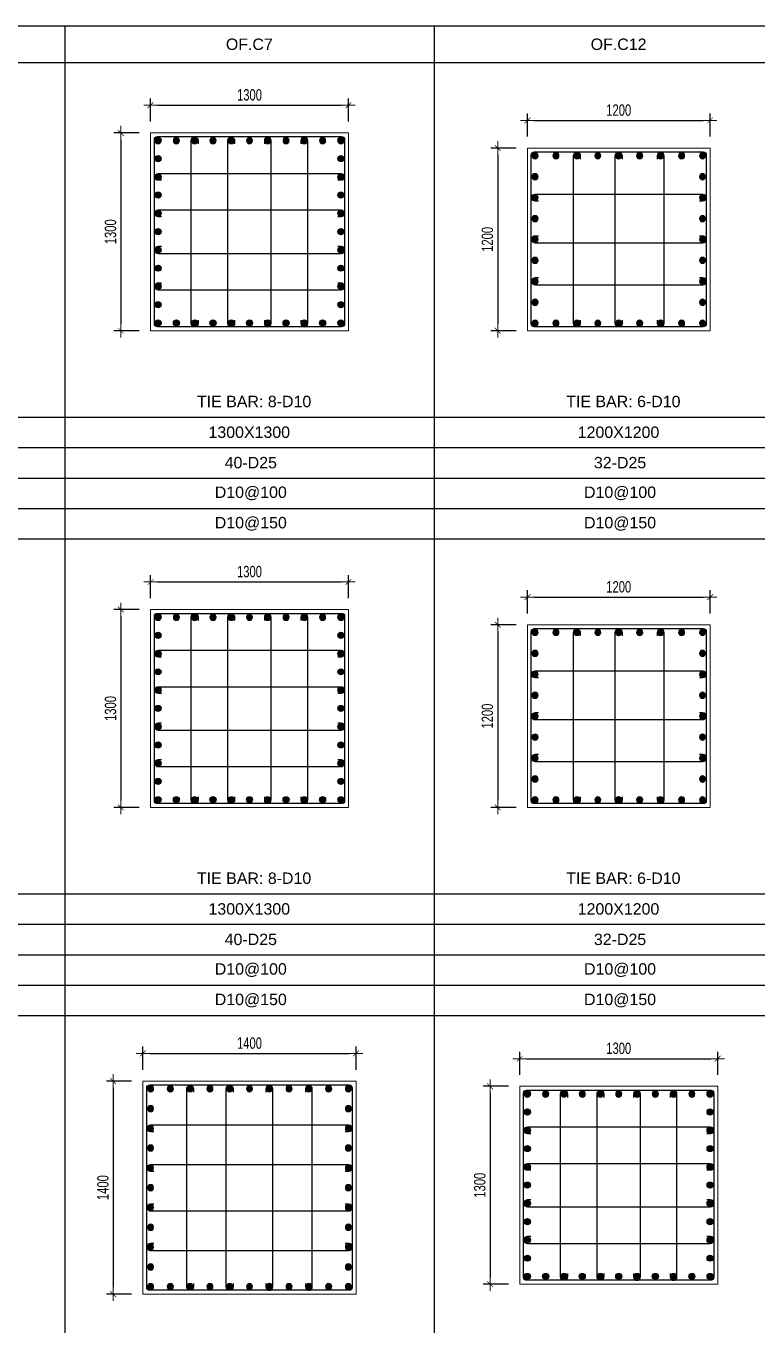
# Model space of a CAD drawing. Header units: millimetres. Extents: x 61878 to 380960, y -19809 to 191918.
# Drawn here: x 342195 to 346998, y 93668 to 102205 of the extents above; entities that cross this region are included whole.
import ezdxf
from ezdxf.enums import TextEntityAlignment as Align

# ---------------------------------------------------------------- set-up
doc = ezdxf.new("R2010")
doc.units = ezdxf.units.MM
doc.linetypes.add('CENTER2', pattern=[1.125, 0.75, -0.125, 0.125, -0.125])
doc.layers.get('Defpoints').update_dxf_attribs({"color": 151, "lineweight": 9})
for name, color, linetype in [('2', 2, 'Continuous'), ('CEN', 1, 'CENTER2'), ('STL', 3, 'Continuous'), ('TIT1', 3, 'Continuous')]:
    doc.layers.add(name, color=color, linetype=linetype)
doc.layers.add('NDC_S_CONTINUOUS', color=3, linetype='Continuous', lineweight=20)
doc.layers.add('NDC_S_DIM', color=1, linetype='Continuous', lineweight=15)
doc.styles.add('NDC_ARIAL', font='arial.ttf', dxfattribs={"width": 0.85})
doc.styles.add('NDC_DIM', font='', dxfattribs={"width": 0.75})
doc.styles.get('NDC_DIM').set_extended_font_data('Dotum')
doc.dimstyles.new('NDC_dim_30', dxfattribs={"dimscale": 30, "dimtxt": 2.5, "dimasz": 1.5, "dimexe": 1.5, "dimexo": 2.5, "dimgap": 1, "dimtad": 1, "dimdec": 0, "dimzin": 0, "dimdsep": 46, "dimtxsty": 'NDC_DIM', "dimblk": 'DIMMARK', "dimcen": 0.09, "dimdle": 1.2, "dimclrd": 1, "dimclre": 1, "dimclrt": 3, "dimadec": 0, "dimazin": 0, "dimtfac": 1, "dimtdec": 0, "dimtix": 1, "dimtofl": 0, "dimtmove": 0, "dimatfit": 3, "dimfxl": 8, "dimfxlon": 1, "dimtolj": 1, "dimtzin": 0, "dimarcsym": 0})

# ---------------------------------------------------------------- blocks, each defined once
blk = doc.blocks.new('DIMMARK')
at = {"layer": 'NDC_S_DIM', "color": 1}
blk.add_line((-1.5, 0), (1, 0), dxfattribs=at)
at = {"layer": 'NDC_S_DIM', "color": 2, "const_width": 0.1}
blk.add_lwpolyline([(-0.42, -0.42), (0.42, 0.42)], dxfattribs=at)
blk = doc.blocks.new('*D1158')
at = {"layer": 'Defpoints', "color": 0, "ltscale": 40, "transparency": 16777216}
for p in [(346740, 95418.5), (345440, 95236.9), (346740, 95236.9)]:
    blk.add_point(p, dxfattribs=at)
at = {"layer": 'NDC_S_DIM', "color": 1, "lineweight": -2, "ltscale": 40, "transparency": 16777216}
for p, q in [((345440, 95311.9), (345440, 95463.5)), ((346740, 95311.9), (346740, 95463.5)), ((345485, 95418.5), (346695, 95418.5))]:
    blk.add_line(p, q, dxfattribs=at)
at = {"layer": 'NDC_S_DIM', "color": 1, "lineweight": -2, "ltscale": 40, "transparency": 16777216, "xscale": 45, "yscale": 45, "zscale": 45, "rotation": 180}
blk.add_blockref('DIMMARK', (345440, 95418.5), dxfattribs=at)
at = {"layer": 'NDC_S_DIM', "color": 1, "lineweight": -2, "ltscale": 40, "transparency": 16777216, "xscale": 45, "yscale": 45, "zscale": 45}
blk.add_blockref('DIMMARK', (346740, 95418.5), dxfattribs=at)
at = {"layer": 'NDC_S_DIM', "color": 3, "ltscale": 40, "transparency": 16777216, "insert": (346090, 95486), "char_height": 75, "attachment_point": 5, "style": 'NDC_DIM'}
blk.add_mtext('\\A1;1300', dxfattribs=at)
blk = doc.blocks.new('*D1159')
at = {"layer": 'Defpoints', "color": 0, "ltscale": 40, "transparency": 16777216}
for p in [(345440, 95236.9), (345244.7, 93936.9), (345440, 93936.9)]:
    blk.add_point(p, dxfattribs=at)
at = {"layer": 'NDC_S_DIM', "color": 1, "lineweight": -2, "ltscale": 40, "transparency": 16777216}
for p, q in [((345365, 95236.9), (345199.7, 95236.9)), ((345244.7, 95191.9), (345244.7, 93981.9)), ((345365, 93936.9), (345199.7, 93936.9))]:
    blk.add_line(p, q, dxfattribs=at)
at = {"layer": 'NDC_S_DIM', "color": 1, "lineweight": -2, "ltscale": 40, "transparency": 16777216, "xscale": 45, "yscale": 45, "zscale": 45}
for p, rotation in [((345244.7, 95236.9), 90), ((345244.7, 93936.9), 270)]:
    blk.add_blockref('DIMMARK', p, dxfattribs=dict(at, rotation=rotation))
at = {"layer": 'NDC_S_DIM', "color": 3, "ltscale": 40, "transparency": 16777216, "insert": (345177.1, 94586.9), "char_height": 75, "attachment_point": 5, "rotation": 90, "style": 'NDC_DIM'}
blk.add_mtext('\\A1;1300', dxfattribs=at)
blk = doc.blocks.new('8')
at = {"layer": '2'}
blk.add_hatch(color=256, dxfattribs=at).paths.add_polyline_path([(20, 0, 0.386127), (1.9, 19.9), (-1.9, 19.9, 0.386127), (-20, 0, 1)])
blk.add_circle((0, 0), 20, dxfattribs=at)
blk = doc.blocks.new('5')
at = {"layer": 'CEN', "rotation": 180}
blk.add_blockref('8', (0, 0), dxfattribs=at)
blk = doc.blocks.new('*U1144')
at = {"layer": 'STL', "xscale": -1, "rotation": 270}
blk.add_blockref('5', (0, 0), dxfattribs=at)
blk = doc.blocks.new('*U1124')
at = {"layer": 'NDC_S_DIM', "color": 0, "linetype": 'ByBlock', "lineweight": -2, "transparency": 16777216}
for p in [(308919.8, 95186.4), (309039.9, 95186.4), (309159.9, 95186.4), (309280, 95186.4), (309400, 95186.4), (309520.1, 95186.4), (309640.1, 95186.4), (309760.2, 95186.4), (309880.2, 95186.4), (310000.3, 95186.4), (310120.3, 95186.4)]:
    blk.add_blockref('*U1144', p, dxfattribs=at)
blk = doc.blocks.new('*U1125')
at = {"layer": 'STL', "xscale": -1, "rotation": 270}
blk.add_blockref('5', (0, 0), dxfattribs=at)
blk = doc.blocks.new('*U1126')
at = {"layer": 'NDC_S_DIM', "color": 0, "linetype": 'ByBlock', "lineweight": -2, "transparency": 16777216}
for p in [(308919.8, 95186.4), (309039.9, 95186.4), (309159.9, 95186.4), (309280, 95186.4), (309400, 95186.4), (309520.1, 95186.4), (309640.1, 95186.4), (309760.2, 95186.4), (309880.2, 95186.4), (310000.3, 95186.4), (310120.3, 95186.4)]:
    blk.add_blockref('*U1125', p, dxfattribs=at)
blk = doc.blocks.new('*U1127')
at = {"layer": 'STL', "xscale": -1, "rotation": 270}
blk.add_blockref('5', (0, 0), dxfattribs=at)
blk = doc.blocks.new('*U1128')
at = {"layer": 'NDC_S_DIM', "color": 0, "linetype": 'ByBlock', "lineweight": -2, "transparency": 16777216}
for p in [(308919.8, 95186.4), (309039.9, 95186.4), (309159.9, 95186.4), (309280, 95186.4), (309400, 95186.4), (309520.1, 95186.4), (309640.1, 95186.4), (309760.2, 95186.4), (309880.2, 95186.4), (310000.3, 95186.4), (310120.3, 95186.4)]:
    blk.add_blockref('*U1127', p, dxfattribs=at)
blk = doc.blocks.new('*U1129')
at = {"layer": 'STL', "xscale": -1, "rotation": 270}
blk.add_blockref('5', (0, 0), dxfattribs=at)
blk = doc.blocks.new('*U1130')
at = {"layer": 'NDC_S_DIM', "color": 0, "linetype": 'ByBlock', "lineweight": -2, "transparency": 16777216}
for p in [(308919.8, 95186.4), (309039.9, 95186.4), (309159.9, 95186.4), (309280, 95186.4), (309400, 95186.4), (309520.1, 95186.4), (309640.1, 95186.4), (309760.2, 95186.4), (309880.2, 95186.4), (310000.3, 95186.4), (310120.3, 95186.4)]:
    blk.add_blockref('*U1129', p, dxfattribs=at)
blk = doc.blocks.new('*D1153')
at = {"layer": 'Defpoints', "color": 0, "ltscale": 40, "transparency": 16777216}
for p in [(346690, 98451.2), (345490, 98269.6), (346690, 98269.6)]:
    blk.add_point(p, dxfattribs=at)
at = {"layer": 'NDC_S_DIM', "color": 1, "lineweight": -2, "ltscale": 40, "transparency": 16777216}
for p, q in [((345490, 98344.6), (345490, 98496.2)), ((345535, 98451.2), (346645, 98451.2)), ((346690, 98344.6), (346690, 98496.2))]:
    blk.add_line(p, q, dxfattribs=at)
at = {"layer": 'NDC_S_DIM', "color": 1, "lineweight": -2, "ltscale": 40, "transparency": 16777216, "xscale": 45, "yscale": 45, "zscale": 45, "rotation": 180}
blk.add_blockref('DIMMARK', (345490, 98451.2), dxfattribs=at)
at = {"layer": 'NDC_S_DIM', "color": 1, "lineweight": -2, "ltscale": 40, "transparency": 16777216, "xscale": 45, "yscale": 45, "zscale": 45}
blk.add_blockref('DIMMARK', (346690, 98451.2), dxfattribs=at)
at = {"layer": 'NDC_S_DIM', "color": 3, "ltscale": 40, "transparency": 16777216, "insert": (346090, 98518.7), "char_height": 75, "attachment_point": 5, "style": 'NDC_DIM'}
blk.add_mtext('\\A1;1200', dxfattribs=at)
blk = doc.blocks.new('*D1154')
at = {"layer": 'Defpoints', "color": 0, "ltscale": 40, "transparency": 16777216}
for p in [(345490, 98269.6), (345294.7, 97069.6), (345490, 97069.6)]:
    blk.add_point(p, dxfattribs=at)
at = {"layer": 'NDC_S_DIM', "color": 1, "lineweight": -2, "ltscale": 40, "transparency": 16777216}
for p, q in [((345415, 98269.6), (345249.7, 98269.6)), ((345294.7, 98224.6), (345294.7, 97114.6)), ((345415, 97069.6), (345249.7, 97069.6))]:
    blk.add_line(p, q, dxfattribs=at)
at = {"layer": 'NDC_S_DIM', "color": 1, "lineweight": -2, "ltscale": 40, "transparency": 16777216, "xscale": 45, "yscale": 45, "zscale": 45}
for p, rotation in [((345294.7, 98269.6), 90), ((345294.7, 97069.6), 270)]:
    blk.add_blockref('DIMMARK', p, dxfattribs=dict(at, rotation=rotation))
at = {"layer": 'NDC_S_DIM', "color": 3, "ltscale": 40, "transparency": 16777216, "insert": (345227.1, 97669.6), "char_height": 75, "attachment_point": 5, "rotation": 90, "style": 'NDC_DIM'}
blk.add_mtext('\\A1;1200', dxfattribs=at)
blk = doc.blocks.new('*U1133')
at = {"layer": 'STL', "xscale": -1, "rotation": 270}
blk.add_blockref('5', (0, 0), dxfattribs=at)
blk = doc.blocks.new('*U1120')
at = {"layer": 'NDC_S_DIM', "color": 0, "linetype": 'ByBlock', "lineweight": -2, "transparency": 16777216}
for p in [(306393.8, 95024.2), (306531.3, 95024.2), (306668.9, 95024.2), (306806.4, 95024.2), (306944, 95024.2), (307081.5, 95024.2), (307219.1, 95024.2), (307356.7, 95024.2), (307494.2, 95024.2)]:
    blk.add_blockref('*U1133', p, dxfattribs=at)
blk = doc.blocks.new('*U1122')
at = {"layer": 'STL', "xscale": -1, "rotation": 270}
blk.add_blockref('5', (0, 0), dxfattribs=at)
blk = doc.blocks.new('*U1121')
at = {"layer": 'NDC_S_DIM', "color": 0, "linetype": 'ByBlock', "lineweight": -2, "transparency": 16777216}
for p in [(306393.8, 95024.2), (306531.3, 95024.2), (306668.9, 95024.2), (306806.4, 95024.2), (306944, 95024.2), (307081.5, 95024.2), (307219.1, 95024.2), (307356.7, 95024.2), (307494.2, 95024.2)]:
    blk.add_blockref('*U1122', p, dxfattribs=at)
blk = doc.blocks.new('*U1131')
at = {"layer": 'STL', "xscale": -1, "rotation": 270}
blk.add_blockref('5', (0, 0), dxfattribs=at)
blk = doc.blocks.new('*U1123')
at = {"layer": 'NDC_S_DIM', "color": 0, "linetype": 'ByBlock', "lineweight": -2, "transparency": 16777216}
for p in [(306393.8, 95024.2), (306531.3, 95024.2), (306668.9, 95024.2), (306806.4, 95024.2), (306944, 95024.2), (307081.5, 95024.2), (307219.1, 95024.2), (307356.7, 95024.2), (307494.2, 95024.2)]:
    blk.add_blockref('*U1131', p, dxfattribs=at)
blk = doc.blocks.new('*U1119')
at = {"layer": 'STL', "xscale": -1, "rotation": 270}
blk.add_blockref('5', (0, 0), dxfattribs=at)
blk = doc.blocks.new('*U1132')
at = {"layer": 'NDC_S_DIM', "color": 0, "linetype": 'ByBlock', "lineweight": -2, "transparency": 16777216}
for p in [(306393.8, 95024.2), (306531.3, 95024.2), (306668.9, 95024.2), (306806.4, 95024.2), (306944, 95024.2), (307081.5, 95024.2), (307219.1, 95024.2), (307356.7, 95024.2), (307494.2, 95024.2)]:
    blk.add_blockref('*U1119', p, dxfattribs=at)
blk = doc.blocks.new('*D1155')
at = {"layer": 'Defpoints', "color": 0, "ltscale": 40, "transparency": 16777216}
for p in [(346690, 101583.9), (345490, 101402.3), (346690, 101402.3)]:
    blk.add_point(p, dxfattribs=at)
at = {"layer": 'NDC_S_DIM', "color": 1, "lineweight": -2, "ltscale": 40, "transparency": 16777216}
for p, q in [((345490, 101477.3), (345490, 101628.9)), ((345535, 101583.9), (346645, 101583.9)), ((346690, 101477.3), (346690, 101628.9))]:
    blk.add_line(p, q, dxfattribs=at)
at = {"layer": 'NDC_S_DIM', "color": 1, "lineweight": -2, "ltscale": 40, "transparency": 16777216, "xscale": 45, "yscale": 45, "zscale": 45, "rotation": 180}
blk.add_blockref('DIMMARK', (345490, 101583.9), dxfattribs=at)
at = {"layer": 'NDC_S_DIM', "color": 1, "lineweight": -2, "ltscale": 40, "transparency": 16777216, "xscale": 45, "yscale": 45, "zscale": 45}
blk.add_blockref('DIMMARK', (346690, 101583.9), dxfattribs=at)
at = {"layer": 'NDC_S_DIM', "color": 3, "ltscale": 40, "transparency": 16777216, "insert": (346090, 101651.4), "char_height": 75, "attachment_point": 5, "style": 'NDC_DIM'}
blk.add_mtext('\\A1;1200', dxfattribs=at)
blk = doc.blocks.new('*D1156')
at = {"layer": 'Defpoints', "color": 0, "ltscale": 40, "transparency": 16777216}
for p in [(345490, 101402.3), (345294.7, 100202.3), (345490, 100202.3)]:
    blk.add_point(p, dxfattribs=at)
at = {"layer": 'NDC_S_DIM', "color": 1, "lineweight": -2, "ltscale": 40, "transparency": 16777216}
for p, q in [((345415, 101402.3), (345249.7, 101402.3)), ((345294.7, 101357.3), (345294.7, 100247.3)), ((345415, 100202.3), (345249.7, 100202.3))]:
    blk.add_line(p, q, dxfattribs=at)
at = {"layer": 'NDC_S_DIM', "color": 1, "lineweight": -2, "ltscale": 40, "transparency": 16777216, "xscale": 45, "yscale": 45, "zscale": 45}
for p, rotation in [((345294.7, 101402.3), 90), ((345294.7, 100202.3), 270)]:
    blk.add_blockref('DIMMARK', p, dxfattribs=dict(at, rotation=rotation))
at = {"layer": 'NDC_S_DIM', "color": 3, "ltscale": 40, "transparency": 16777216, "insert": (345227.1, 100802.3), "char_height": 75, "attachment_point": 5, "rotation": 90, "style": 'NDC_DIM'}
blk.add_mtext('\\A1;1200', dxfattribs=at)
blk = doc.blocks.new('*U1118')
at = {"layer": 'STL', "xscale": -1, "rotation": 270}
blk.add_blockref('5', (0, 0), dxfattribs=at)
blk = doc.blocks.new('*U1135')
at = {"layer": 'NDC_S_DIM', "color": 0, "linetype": 'ByBlock', "lineweight": -2, "transparency": 16777216}
for p in [(306393.8, 95024.2), (306531.3, 95024.2), (306668.9, 95024.2), (306806.4, 95024.2), (306944, 95024.2), (307081.5, 95024.2), (307219.1, 95024.2), (307356.7, 95024.2), (307494.2, 95024.2)]:
    blk.add_blockref('*U1118', p, dxfattribs=at)
blk = doc.blocks.new('*U1114')
at = {"layer": 'STL', "xscale": -1, "rotation": 270}
blk.add_blockref('5', (0, 0), dxfattribs=at)
blk = doc.blocks.new('*U1113')
at = {"layer": 'NDC_S_DIM', "color": 0, "linetype": 'ByBlock', "lineweight": -2, "transparency": 16777216}
for p in [(306393.8, 95024.2), (306531.3, 95024.2), (306668.9, 95024.2), (306806.4, 95024.2), (306944, 95024.2), (307081.5, 95024.2), (307219.1, 95024.2), (307356.7, 95024.2), (307494.2, 95024.2)]:
    blk.add_blockref('*U1114', p, dxfattribs=at)
blk = doc.blocks.new('*U1116')
at = {"layer": 'STL', "xscale": -1, "rotation": 270}
blk.add_blockref('5', (0, 0), dxfattribs=at)
blk = doc.blocks.new('*U1115')
at = {"layer": 'NDC_S_DIM', "color": 0, "linetype": 'ByBlock', "lineweight": -2, "transparency": 16777216}
for p in [(306393.8, 95024.2), (306531.3, 95024.2), (306668.9, 95024.2), (306806.4, 95024.2), (306944, 95024.2), (307081.5, 95024.2), (307219.1, 95024.2), (307356.7, 95024.2), (307494.2, 95024.2)]:
    blk.add_blockref('*U1116', p, dxfattribs=at)
blk = doc.blocks.new('*U1134')
at = {"layer": 'STL', "xscale": -1, "rotation": 270}
blk.add_blockref('5', (0, 0), dxfattribs=at)
blk = doc.blocks.new('*U1117')
at = {"layer": 'NDC_S_DIM', "color": 0, "linetype": 'ByBlock', "lineweight": -2, "transparency": 16777216}
for p in [(306393.8, 95024.2), (306531.3, 95024.2), (306668.9, 95024.2), (306806.4, 95024.2), (306944, 95024.2), (307081.5, 95024.2), (307219.1, 95024.2), (307356.7, 95024.2), (307494.2, 95024.2)]:
    blk.add_blockref('*U1134', p, dxfattribs=at)
blk = doc.blocks.new('*D1413')
at = {"layer": 'Defpoints', "color": 0, "ltscale": 40, "transparency": 16777216}
for p in [(344363.9, 95452.8), (342963.9, 95271.2), (344363.9, 95271.2)]:
    blk.add_point(p, dxfattribs=at)
at = {"layer": 'NDC_S_DIM', "color": 1, "lineweight": -2, "ltscale": 40, "transparency": 16777216}
for p, q in [((342963.9, 95346.2), (342963.9, 95497.8)), ((343008.9, 95452.8), (344318.9, 95452.8)), ((344363.9, 95346.2), (344363.9, 95497.8))]:
    blk.add_line(p, q, dxfattribs=at)
at = {"layer": 'NDC_S_DIM', "color": 1, "lineweight": -2, "ltscale": 40, "transparency": 16777216, "xscale": 45, "yscale": 45, "zscale": 45, "rotation": 180}
blk.add_blockref('DIMMARK', (342963.9, 95452.8), dxfattribs=at)
at = {"layer": 'NDC_S_DIM', "color": 1, "lineweight": -2, "ltscale": 40, "transparency": 16777216, "xscale": 45, "yscale": 45, "zscale": 45}
blk.add_blockref('DIMMARK', (344363.9, 95452.8), dxfattribs=at)
at = {"layer": 'NDC_S_DIM', "color": 3, "ltscale": 40, "transparency": 16777216, "insert": (343663.9, 95520.4), "char_height": 75, "attachment_point": 5, "style": 'NDC_DIM'}
blk.add_mtext('\\A1;1400', dxfattribs=at)
blk = doc.blocks.new('*D1414')
at = {"layer": 'Defpoints', "color": 0, "ltscale": 40, "transparency": 16777216}
for p in [(342963.9, 95271.2), (342768.6, 93871.2), (342963.9, 93871.2)]:
    blk.add_point(p, dxfattribs=at)
at = {"layer": 'NDC_S_DIM', "color": 1, "lineweight": -2, "ltscale": 40, "transparency": 16777216}
for p, q in [((342888.9, 95271.2), (342723.6, 95271.2)), ((342768.6, 95226.2), (342768.6, 93916.2)), ((342888.9, 93871.2), (342723.6, 93871.2))]:
    blk.add_line(p, q, dxfattribs=at)
at = {"layer": 'NDC_S_DIM', "color": 1, "lineweight": -2, "ltscale": 40, "transparency": 16777216, "xscale": 45, "yscale": 45, "zscale": 45}
for p, rotation in [((342768.6, 95271.2), 90), ((342768.6, 93871.2), 270)]:
    blk.add_blockref('DIMMARK', p, dxfattribs=dict(at, rotation=rotation))
at = {"layer": 'NDC_S_DIM', "color": 3, "ltscale": 40, "transparency": 16777216, "insert": (342701, 94571.2), "char_height": 75, "attachment_point": 5, "rotation": 90, "style": 'NDC_DIM'}
blk.add_mtext('\\A1;1400', dxfattribs=at)
blk = doc.blocks.new('*U1405')
at = {"layer": 'STL', "xscale": -1, "rotation": 270}
blk.add_blockref('5', (0, 0), dxfattribs=at)
blk = doc.blocks.new('*U1406')
at = {"layer": 'NDC_S_DIM', "color": 0, "linetype": 'ByBlock', "lineweight": -2, "transparency": 16777216}
for p in [(306343.8, 79984.3), (306473.8, 79984.3), (306603.8, 79984.3), (306733.9, 79984.3), (306863.9, 79984.3), (306994, 79984.3), (307124, 79984.3), (307254.1, 79984.3), (307384.1, 79984.3), (307514.2, 79984.3), (307644.2, 79984.3)]:
    blk.add_blockref('*U1405', p, dxfattribs=at)
blk = doc.blocks.new('*U1407')
at = {"layer": 'STL', "xscale": -1, "rotation": 270}
blk.add_blockref('5', (0, 0), dxfattribs=at)
blk = doc.blocks.new('*U1408')
at = {"layer": 'NDC_S_DIM', "color": 0, "linetype": 'ByBlock', "lineweight": -2, "transparency": 16777216}
for p in [(306343.8, 79984.3), (306473.8, 79984.3), (306603.8, 79984.3), (306733.9, 79984.3), (306863.9, 79984.3), (306994, 79984.3), (307124, 79984.3), (307254.1, 79984.3), (307384.1, 79984.3), (307514.2, 79984.3), (307644.2, 79984.3)]:
    blk.add_blockref('*U1407', p, dxfattribs=at)
blk = doc.blocks.new('*U1409')
at = {"layer": 'STL', "xscale": -1, "rotation": 270}
blk.add_blockref('5', (0, 0), dxfattribs=at)
blk = doc.blocks.new('*U1410')
at = {"layer": 'NDC_S_DIM', "color": 0, "linetype": 'ByBlock', "lineweight": -2, "transparency": 16777216}
for p in [(306343.8, 79984.3), (306473.8, 79984.3), (306603.8, 79984.3), (306733.9, 79984.3), (306863.9, 79984.3), (306994, 79984.3), (307124, 79984.3), (307254.1, 79984.3), (307384.1, 79984.3), (307514.2, 79984.3), (307644.2, 79984.3)]:
    blk.add_blockref('*U1409', p, dxfattribs=at)
blk = doc.blocks.new('*U1411')
at = {"layer": 'STL', "xscale": -1, "rotation": 270}
blk.add_blockref('5', (0, 0), dxfattribs=at)
blk = doc.blocks.new('*U1412')
at = {"layer": 'NDC_S_DIM', "color": 0, "linetype": 'ByBlock', "lineweight": -2, "transparency": 16777216}
for p in [(306343.8, 79984.3), (306473.8, 79984.3), (306603.8, 79984.3), (306733.9, 79984.3), (306863.9, 79984.3), (306994, 79984.3), (307124, 79984.3), (307254.1, 79984.3), (307384.1, 79984.3), (307514.2, 79984.3), (307644.2, 79984.3)]:
    blk.add_blockref('*U1411', p, dxfattribs=at)
blk = doc.blocks.new('*D1423')
at = {"layer": 'Defpoints', "color": 0, "ltscale": 40, "transparency": 16777216}
for p in [(344313.9, 98551.2), (343013.9, 98369.6), (344313.9, 98369.6)]:
    blk.add_point(p, dxfattribs=at)
at = {"layer": 'NDC_S_DIM', "color": 1, "lineweight": -2, "ltscale": 40, "transparency": 16777216}
for p, q in [((343013.9, 98444.6), (343013.9, 98596.2)), ((344313.9, 98444.6), (344313.9, 98596.2)), ((343058.9, 98551.2), (344268.9, 98551.2))]:
    blk.add_line(p, q, dxfattribs=at)
at = {"layer": 'NDC_S_DIM', "color": 1, "lineweight": -2, "ltscale": 40, "transparency": 16777216, "xscale": 45, "yscale": 45, "zscale": 45, "rotation": 180}
blk.add_blockref('DIMMARK', (343013.9, 98551.2), dxfattribs=at)
at = {"layer": 'NDC_S_DIM', "color": 1, "lineweight": -2, "ltscale": 40, "transparency": 16777216, "xscale": 45, "yscale": 45, "zscale": 45}
blk.add_blockref('DIMMARK', (344313.9, 98551.2), dxfattribs=at)
at = {"layer": 'NDC_S_DIM', "color": 3, "ltscale": 40, "transparency": 16777216, "insert": (343663.9, 98618.7), "char_height": 75, "attachment_point": 5, "style": 'NDC_DIM'}
blk.add_mtext('\\A1;1300', dxfattribs=at)
blk = doc.blocks.new('*D1424')
at = {"layer": 'Defpoints', "color": 0, "ltscale": 40, "transparency": 16777216}
for p in [(343013.9, 98369.6), (342818.6, 97069.6), (343013.9, 97069.6)]:
    blk.add_point(p, dxfattribs=at)
at = {"layer": 'NDC_S_DIM', "color": 1, "lineweight": -2, "ltscale": 40, "transparency": 16777216}
for p, q in [((342938.9, 98369.6), (342773.6, 98369.6)), ((342818.6, 98324.6), (342818.6, 97114.6)), ((342938.9, 97069.6), (342773.6, 97069.6))]:
    blk.add_line(p, q, dxfattribs=at)
at = {"layer": 'NDC_S_DIM', "color": 1, "lineweight": -2, "ltscale": 40, "transparency": 16777216, "xscale": 45, "yscale": 45, "zscale": 45}
for p, rotation in [((342818.6, 98369.6), 90), ((342818.6, 97069.6), 270)]:
    blk.add_blockref('DIMMARK', p, dxfattribs=dict(at, rotation=rotation))
at = {"layer": 'NDC_S_DIM', "color": 3, "ltscale": 40, "transparency": 16777216, "insert": (342751, 97719.6), "char_height": 75, "attachment_point": 5, "rotation": 90, "style": 'NDC_DIM'}
blk.add_mtext('\\A1;1300', dxfattribs=at)
blk = doc.blocks.new('*U1415')
at = {"layer": 'STL', "xscale": -1, "rotation": 270}
blk.add_blockref('5', (0, 0), dxfattribs=at)
blk = doc.blocks.new('*U1416')
at = {"layer": 'NDC_S_DIM', "color": 0, "linetype": 'ByBlock', "lineweight": -2, "transparency": 16777216}
for p in [(308919.8, 95186.4), (309039.9, 95186.4), (309159.9, 95186.4), (309280, 95186.4), (309400, 95186.4), (309520.1, 95186.4), (309640.1, 95186.4), (309760.2, 95186.4), (309880.2, 95186.4), (310000.3, 95186.4), (310120.3, 95186.4)]:
    blk.add_blockref('*U1415', p, dxfattribs=at)
blk = doc.blocks.new('*U1417')
at = {"layer": 'STL', "xscale": -1, "rotation": 270}
blk.add_blockref('5', (0, 0), dxfattribs=at)
blk = doc.blocks.new('*U1418')
at = {"layer": 'NDC_S_DIM', "color": 0, "linetype": 'ByBlock', "lineweight": -2, "transparency": 16777216}
for p in [(308919.8, 95186.4), (309039.9, 95186.4), (309159.9, 95186.4), (309280, 95186.4), (309400, 95186.4), (309520.1, 95186.4), (309640.1, 95186.4), (309760.2, 95186.4), (309880.2, 95186.4), (310000.3, 95186.4), (310120.3, 95186.4)]:
    blk.add_blockref('*U1417', p, dxfattribs=at)
blk = doc.blocks.new('*U1419')
at = {"layer": 'STL', "xscale": -1, "rotation": 270}
blk.add_blockref('5', (0, 0), dxfattribs=at)
blk = doc.blocks.new('*U1420')
at = {"layer": 'NDC_S_DIM', "color": 0, "linetype": 'ByBlock', "lineweight": -2, "transparency": 16777216}
for p in [(308919.8, 95186.4), (309039.9, 95186.4), (309159.9, 95186.4), (309280, 95186.4), (309400, 95186.4), (309520.1, 95186.4), (309640.1, 95186.4), (309760.2, 95186.4), (309880.2, 95186.4), (310000.3, 95186.4), (310120.3, 95186.4)]:
    blk.add_blockref('*U1419', p, dxfattribs=at)
blk = doc.blocks.new('*U1421')
at = {"layer": 'STL', "xscale": -1, "rotation": 270}
blk.add_blockref('5', (0, 0), dxfattribs=at)
blk = doc.blocks.new('*U1422')
at = {"layer": 'NDC_S_DIM', "color": 0, "linetype": 'ByBlock', "lineweight": -2, "transparency": 16777216}
for p in [(308919.8, 95186.4), (309039.9, 95186.4), (309159.9, 95186.4), (309280, 95186.4), (309400, 95186.4), (309520.1, 95186.4), (309640.1, 95186.4), (309760.2, 95186.4), (309880.2, 95186.4), (310000.3, 95186.4), (310120.3, 95186.4)]:
    blk.add_blockref('*U1421', p, dxfattribs=at)
blk = doc.blocks.new('*D1433')
at = {"layer": 'Defpoints', "color": 0, "ltscale": 40, "transparency": 16777216}
for p in [(344313.9, 101683.9), (343013.9, 101502.3), (344313.9, 101502.3)]:
    blk.add_point(p, dxfattribs=at)
at = {"layer": 'NDC_S_DIM', "color": 1, "lineweight": -2, "ltscale": 40, "transparency": 16777216}
for p, q in [((343013.9, 101577.3), (343013.9, 101728.9)), ((343058.9, 101683.9), (344268.9, 101683.9)), ((344313.9, 101577.3), (344313.9, 101728.9))]:
    blk.add_line(p, q, dxfattribs=at)
at = {"layer": 'NDC_S_DIM', "color": 1, "lineweight": -2, "ltscale": 40, "transparency": 16777216, "xscale": 45, "yscale": 45, "zscale": 45, "rotation": 180}
blk.add_blockref('DIMMARK', (343013.9, 101683.9), dxfattribs=at)
at = {"layer": 'NDC_S_DIM', "color": 1, "lineweight": -2, "ltscale": 40, "transparency": 16777216, "xscale": 45, "yscale": 45, "zscale": 45}
blk.add_blockref('DIMMARK', (344313.9, 101683.9), dxfattribs=at)
at = {"layer": 'NDC_S_DIM', "color": 3, "ltscale": 40, "transparency": 16777216, "insert": (343663.9, 101751.4), "char_height": 75, "attachment_point": 5, "style": 'NDC_DIM'}
blk.add_mtext('\\A1;1300', dxfattribs=at)
blk = doc.blocks.new('*D1434')
at = {"layer": 'Defpoints', "color": 0, "ltscale": 40, "transparency": 16777216}
for p in [(343013.9, 101502.3), (342818.6, 100202.3), (343013.9, 100202.3)]:
    blk.add_point(p, dxfattribs=at)
at = {"layer": 'NDC_S_DIM', "color": 1, "lineweight": -2, "ltscale": 40, "transparency": 16777216}
for p, q in [((342938.9, 101502.3), (342773.6, 101502.3)), ((342818.6, 101457.3), (342818.6, 100247.3)), ((342938.9, 100202.3), (342773.6, 100202.3))]:
    blk.add_line(p, q, dxfattribs=at)
at = {"layer": 'NDC_S_DIM', "color": 1, "lineweight": -2, "ltscale": 40, "transparency": 16777216, "xscale": 45, "yscale": 45, "zscale": 45}
for p, rotation in [((342818.6, 101502.3), 90), ((342818.6, 100202.3), 270)]:
    blk.add_blockref('DIMMARK', p, dxfattribs=dict(at, rotation=rotation))
at = {"layer": 'NDC_S_DIM', "color": 3, "ltscale": 40, "transparency": 16777216, "insert": (342751, 100852.3), "char_height": 75, "attachment_point": 5, "rotation": 90, "style": 'NDC_DIM'}
blk.add_mtext('\\A1;1300', dxfattribs=at)
blk = doc.blocks.new('*U1425')
at = {"layer": 'STL', "xscale": -1, "rotation": 270}
blk.add_blockref('5', (0, 0), dxfattribs=at)
blk = doc.blocks.new('*U1426')
at = {"layer": 'NDC_S_DIM', "color": 0, "linetype": 'ByBlock', "lineweight": -2, "transparency": 16777216}
for p in [(308919.8, 95186.4), (309039.9, 95186.4), (309159.9, 95186.4), (309280, 95186.4), (309400, 95186.4), (309520.1, 95186.4), (309640.1, 95186.4), (309760.2, 95186.4), (309880.2, 95186.4), (310000.3, 95186.4), (310120.3, 95186.4)]:
    blk.add_blockref('*U1425', p, dxfattribs=at)
blk = doc.blocks.new('*U1427')
at = {"layer": 'STL', "xscale": -1, "rotation": 270}
blk.add_blockref('5', (0, 0), dxfattribs=at)
blk = doc.blocks.new('*U1428')
at = {"layer": 'NDC_S_DIM', "color": 0, "linetype": 'ByBlock', "lineweight": -2, "transparency": 16777216}
for p in [(308919.8, 95186.4), (309039.9, 95186.4), (309159.9, 95186.4), (309280, 95186.4), (309400, 95186.4), (309520.1, 95186.4), (309640.1, 95186.4), (309760.2, 95186.4), (309880.2, 95186.4), (310000.3, 95186.4), (310120.3, 95186.4)]:
    blk.add_blockref('*U1427', p, dxfattribs=at)
blk = doc.blocks.new('*U1429')
at = {"layer": 'STL', "xscale": -1, "rotation": 270}
blk.add_blockref('5', (0, 0), dxfattribs=at)
blk = doc.blocks.new('*U1430')
at = {"layer": 'NDC_S_DIM', "color": 0, "linetype": 'ByBlock', "lineweight": -2, "transparency": 16777216}
for p in [(308919.8, 95186.4), (309039.9, 95186.4), (309159.9, 95186.4), (309280, 95186.4), (309400, 95186.4), (309520.1, 95186.4), (309640.1, 95186.4), (309760.2, 95186.4), (309880.2, 95186.4), (310000.3, 95186.4), (310120.3, 95186.4)]:
    blk.add_blockref('*U1429', p, dxfattribs=at)
blk = doc.blocks.new('*U1431')
at = {"layer": 'STL', "xscale": -1, "rotation": 270}
blk.add_blockref('5', (0, 0), dxfattribs=at)
blk = doc.blocks.new('*U1432')
at = {"layer": 'NDC_S_DIM', "color": 0, "linetype": 'ByBlock', "lineweight": -2, "transparency": 16777216}
for p in [(308919.8, 95186.4), (309039.9, 95186.4), (309159.9, 95186.4), (309280, 95186.4), (309400, 95186.4), (309520.1, 95186.4), (309640.1, 95186.4), (309760.2, 95186.4), (309880.2, 95186.4), (310000.3, 95186.4), (310120.3, 95186.4)]:
    blk.add_blockref('*U1431', p, dxfattribs=at)

msp = doc.modelspace()

# ---------------------------------------------------------------- linework, layer by layer
at = {"layer": '2', "lineweight": -2, "ltscale": 1000}
for points in [[(344288.9, 101457.3), (344288.9, 100247.3, -0.414214), (344268.9, 100227.3), (343058.9, 100227.3, -0.414214), (343038.9, 100247.3), (343038.9, 101457.3, -0.414214), (343058.9, 101477.3), (344268.9, 101477.3, -0.414214)], [(346665, 101357.3), (346665, 100247.3, -0.414214), (346645, 100227.3), (345535, 100227.3, -0.414214), (345515, 100247.3), (345515, 101357.3, -0.414214), (345535, 101377.3), (346645, 101377.3, -0.414214)], [(344288.9, 98324.6), (344288.9, 97114.6, -0.414214), (344268.9, 97094.6), (343058.9, 97094.6, -0.414214), (343038.9, 97114.6), (343038.9, 98324.6, -0.414214), (343058.9, 98344.6), (344268.9, 98344.6, -0.414214)], [(346665, 98224.6), (346665, 97114.6, -0.414214), (346645, 97094.6), (345535, 97094.6, -0.414214), (345515, 97114.6), (345515, 98224.6, -0.414214), (345535, 98244.6), (346645, 98244.6, -0.414214)], [(344338.9, 95226.2), (344338.9, 93916.2, -0.414214), (344318.9, 93896.2), (343008.9, 93896.2, -0.414214), (342988.9, 93916.2), (342988.9, 95226.2, -0.414214), (343008.9, 95246.2), (344318.9, 95246.2, -0.414214)], [(346715, 95191.9), (346715, 93981.9, -0.414214), (346695, 93961.9), (345485, 93961.9, -0.414214), (345465, 93981.9), (345465, 95191.9, -0.414214), (345485, 95211.9), (346695, 95211.9, -0.414214)]]:
    msp.add_lwpolyline(points, format="xyb", close=True, dxfattribs=at)
at = {"layer": '2'}
for points in [[(343326.3, 100271.9), (343326.3, 100249.8, -1), (343281.3, 100249.8), (343281.3, 101451.8, -1), (343326.3, 101451.8), (343326.3, 101429.6)], [(343566.4, 100271.9), (343566.4, 100249.8, -1), (343521.4, 100249.8), (343521.4, 101451.8, -1), (343566.4, 101451.8), (343566.4, 101429.6)], [(343761.5, 100271.9), (343761.5, 100249.8, 1), (343806.5, 100249.8), (343806.5, 101451.8, 1), (343761.5, 101451.8), (343761.5, 101429.6)], [(344001.6, 100271.9), (344001.6, 100249.8, 1), (344046.6, 100249.8), (344046.6, 101451.8, 1), (344001.6, 101451.8), (344001.6, 101429.6)], [(345837.4, 100271.9), (345837.4, 100249.8, -1), (345792.4, 100249.8), (345792.4, 101351.8, -1), (345837.4, 101351.8), (345837.4, 101329.6)], [(346112.6, 100271.9), (346112.6, 100249.8, -1), (346067.5, 100249.8), (346067.5, 101351.8, -1), (346112.6, 101351.8), (346112.6, 101329.6)], [(346342.7, 100271.9), (346342.7, 100249.8, 1), (346387.7, 100249.8), (346387.7, 101351.8, 1), (346342.7, 101351.8), (346342.7, 101329.6)], [(343085.9, 101190.6), (343063.7, 101190.6, -1), (343063.7, 101235.7), (344265.8, 101235.7, -1), (344265.8, 101190.6), (344243.6, 101190.6)], [(345562, 101054.2), (345539.8, 101054.2, -1), (345539.8, 101099.2), (346641.9, 101099.2, -1), (346641.9, 101054.2), (346619.7, 101054.2)], [(343085.9, 100950.6), (343063.7, 100950.6, -1), (343063.7, 100995.6), (344265.8, 100995.6, -1), (344265.8, 100950.6), (344243.6, 100950.6)], [(345562, 100824.1), (345539.8, 100824.1, 1), (345539.8, 100779), (346641.9, 100779, 1), (346641.9, 100824.1), (346619.7, 100824.1)], [(343085.9, 100755.5), (343063.7, 100755.5, 1), (343063.7, 100710.5), (344265.8, 100710.5, 1), (344265.8, 100755.5), (344243.6, 100755.5)], [(343085.9, 100515.4), (343063.7, 100515.4, 1), (343063.7, 100470.4), (344265.8, 100470.4, 1), (344265.8, 100515.4), (344243.6, 100515.4)], [(345562, 100548.9), (345539.8, 100548.9, 1), (345539.8, 100503.9), (346641.9, 100503.9, 1), (346641.9, 100548.9), (346619.7, 100548.9)], [(343326.3, 97139.2), (343326.3, 97117.1, -1), (343281.3, 97117.1), (343281.3, 98319.1, -1), (343326.3, 98319.1), (343326.3, 98296.9)], [(343566.4, 97139.2), (343566.4, 97117.1, -1), (343521.4, 97117.1), (343521.4, 98319.1, -1), (343566.4, 98319.1), (343566.4, 98296.9)], [(343761.5, 97139.2), (343761.5, 97117.1, 1), (343806.5, 97117.1), (343806.5, 98319.1, 1), (343761.5, 98319.1), (343761.5, 98296.9)], [(344001.6, 97139.2), (344001.6, 97117.1, 1), (344046.6, 97117.1), (344046.6, 98319.1, 1), (344001.6, 98319.1), (344001.6, 98296.9)], [(345837.4, 97139.2), (345837.4, 97117.1, -1), (345792.4, 97117.1), (345792.4, 98219.1, -1), (345837.4, 98219.1), (345837.4, 98196.9)], [(346112.6, 97139.2), (346112.6, 97117.1, -1), (346067.5, 97117.1), (346067.5, 98219.1, -1), (346112.6, 98219.1), (346112.6, 98196.9)], [(346342.7, 97139.2), (346342.7, 97117.1, 1), (346387.7, 97117.1), (346387.7, 98219.1, 1), (346342.7, 98219.1), (346342.7, 98196.9)], [(343085.9, 98057.9), (343063.7, 98057.9, -1), (343063.7, 98103), (344265.8, 98103, -1), (344265.8, 98057.9), (344243.6, 98057.9)], [(345562, 97921.5), (345539.8, 97921.5, -1), (345539.8, 97966.5), (346641.9, 97966.5, -1), (346641.9, 97921.5), (346619.7, 97921.5)], [(343085.9, 97817.9), (343063.7, 97817.9, -1), (343063.7, 97862.9), (344265.8, 97862.9, -1), (344265.8, 97817.9), (344243.6, 97817.9)], [(345562, 97691.4), (345539.8, 97691.4, 1), (345539.8, 97646.3), (346641.9, 97646.3, 1), (346641.9, 97691.4), (346619.7, 97691.4)], [(343085.9, 97622.8), (343063.7, 97622.8, 1), (343063.7, 97577.8), (344265.8, 97577.8, 1), (344265.8, 97622.8), (344243.6, 97622.8)], [(345562, 97416.2), (345539.8, 97416.2, 1), (345539.8, 97371.2), (346641.9, 97371.2, 1), (346641.9, 97416.2), (346619.7, 97416.2)], [(343085.9, 97382.7), (343063.7, 97382.7, 1), (343063.7, 97337.7), (344265.8, 97337.7, 1), (344265.8, 97382.7), (344243.6, 97382.7)], [(343296.3, 93940.9), (343296.3, 93918.7, -1), (343251.3, 93918.7), (343251.3, 95220.7, -1), (343296.3, 95220.7), (343296.3, 95198.6)], [(343556.4, 93940.9), (343556.4, 93918.7, -1), (343511.4, 93918.7), (343511.4, 95220.7, -1), (343556.4, 95220.7), (343556.4, 95198.6)], [(343771.5, 93940.9), (343771.5, 93918.7, 1), (343816.5, 93918.7), (343816.5, 95220.7, 1), (343771.5, 95220.7), (343771.5, 95198.6)], [(344031.6, 93940.9), (344031.6, 93918.7, 1), (344076.6, 93918.7), (344076.6, 95220.7, 1), (344031.6, 95220.7), (344031.6, 95198.6)], [(345752.4, 94006.5), (345752.4, 93984.4, -1), (345707.4, 93984.4), (345707.4, 95186.4, -1), (345752.4, 95186.4), (345752.4, 95164.2)], [(345992.5, 94006.5), (345992.5, 93984.4, -1), (345947.5, 93984.4), (345947.5, 95186.4, -1), (345992.5, 95186.4), (345992.5, 95164.2)], [(346187.6, 94006.5), (346187.6, 93984.4, 1), (346232.6, 93984.4), (346232.6, 95186.4, 1), (346187.6, 95186.4), (346187.6, 95164.2)], [(346427.7, 94006.5), (346427.7, 93984.4, 1), (346472.7, 93984.4), (346472.7, 95186.4, 1), (346427.7, 95186.4), (346427.7, 95164.2)], [(343035.9, 94938.1), (343013.7, 94938.1, -1), (343013.7, 94983.1), (344315.8, 94983.1, -1), (344315.8, 94938.1), (344293.6, 94938.1)], [(345512, 94925.2), (345489.8, 94925.2, -1), (345489.8, 94970.3), (346691.9, 94970.3, -1), (346691.9, 94925.2), (346669.7, 94925.2)], [(343035.9, 94678), (343013.7, 94678, -1), (343013.7, 94723), (344315.8, 94723, -1), (344315.8, 94678), (344293.6, 94678)], [(345512, 94685.1), (345489.8, 94685.1, -1), (345489.8, 94730.2), (346691.9, 94730.2, -1), (346691.9, 94685.1), (346669.7, 94685.1)], [(343035.9, 94463), (343013.7, 94463, 1), (343013.7, 94417.9), (344315.8, 94417.9, 1), (344315.8, 94463), (344293.6, 94463)], [(345512, 94490.1), (345489.8, 94490.1, 1), (345489.8, 94445.1), (346691.9, 94445.1, 1), (346691.9, 94490.1), (346669.7, 94490.1)], [(345512, 94250), (345489.8, 94250, 1), (345489.8, 94205), (346691.9, 94205, 1), (346691.9, 94250), (346669.7, 94250)], [(343035.9, 94202.9), (343013.7, 94202.9, 1), (343013.7, 94157.8), (344315.8, 94157.8, 1), (344315.8, 94202.9), (344293.6, 94202.9)]]:
    msp.add_lwpolyline(points, format="xyb", dxfattribs=at)
at = {"layer": 'NDC_S_CONTINUOUS', "ltscale": 70}
for points in [[(344313.9, 101502.3), (344313.9, 100202.3), (343013.9, 100202.3), (343013.9, 101502.3), (344313.9, 101502.3)], [(346690, 101402.3), (346690, 100202.3), (345490, 100202.3), (345490, 101402.3), (346690, 101402.3)], [(344313.9, 98369.6), (344313.9, 97069.6), (343013.9, 97069.6), (343013.9, 98369.6), (344313.9, 98369.6)], [(346690, 98269.6), (346690, 97069.6), (345490, 97069.6), (345490, 98269.6), (346690, 98269.6)], [(344363.9, 95271.2), (344363.9, 93871.2), (342963.9, 93871.2), (342963.9, 95271.2), (344363.9, 95271.2)], [(346740, 95236.9), (346740, 93936.9), (345440, 93936.9), (345440, 95236.9), (346740, 95236.9)]]:
    msp.add_lwpolyline(points, dxfattribs=at)
at = {"layer": 'TIT1', "color": 2}
msp.add_line((335686.9, 102204.5), (351801.4, 102204.5), dxfattribs=at)
at = {"layer": 'TIT1'}
for p, q in [((342450.9, 102204.5), (342450.9, 86304.5)), ((344877, 102204.5), (344877, 86304.5)), ((344877, 102204.5), (344877, 86304.5)), ((335686.9, 101964.5), (351801.4, 101964.5)), ((351801.4, 98831.8), (335686.9, 98831.8)), ((351801.4, 95699.1), (335686.9, 95699.1))]:
    msp.add_line(p, q, dxfattribs=at)
at = {"layer": 'TIT1', "color": 8}
for p, q in [((351801.4, 99631.8), (336314.8, 99631.8)), ((351801.4, 99431.8), (336314.8, 99431.8)), ((351801.4, 99231.8), (336314.8, 99231.8)), ((351801.4, 99031.8), (336314.8, 99031.8)), ((351801.4, 96499.1), (336314.8, 96499.1)), ((351801.4, 96299.1), (336314.8, 96299.1)), ((351801.4, 96099.1), (336314.8, 96099.1)), ((351801.4, 95899.1), (336744, 95899.1))]:
    msp.add_line(p, q, dxfattribs=at)

# ---------------------------------------------------------------- block references
at = {"layer": 'NDC_S_DIM', "xscale": -1}
for name, p, rotation in [('*U1430', (247877.3, -208667.1), 270), ('*U1432', (249077.8, -208667.1), 270), ('*U1428', (34143.9, 195439.2), 180), ('*U1420', (247877.3, -211799.8), 270), ('*U1422', (249077.8, -211799.8), 270), ('*U1418', (34143.9, 192306.5), 180), ('*U1128', (250303.4, -214932.5), 270), ('*U1130', (251503.9, -214932.5), 270), ('*U1126', (36570, 189173.8), 180)]:
    msp.add_blockref(name, p, dxfattribs=dict(at, rotation=rotation))
at = {"layer": 'NDC_S_DIM'}
for name, p in [('*U1426', (34143.9, 6265.4)), ('*U1135', (39146.1, 6327.6)), ('*U1113', (39146.1, 5227.1)), ('*U1416', (34143.9, 3132.7)), ('*U1120', (39146.1, 3194.9)), ('*U1121', (39146.1, 2094.4)), ('*U1406', (36670, 15236.5)), ('*U1124', (36570, 0)), ('*U1408', (36670, 13936))]:
    msp.add_blockref(name, p, dxfattribs=at)
at = {"layer": 'NDC_S_DIM', "rotation": 90}
for name, p in [('*U1115', (440564, -206142.4)), ('*U1117', (441664.5, -206142.4)), ('*U1123', (440564, -209275.1)), ('*U1132', (441664.5, -209275.1)), ('*U1410', (422998, -212423.5)), ('*U1412', (424298.4, -212423.5))]:
    msp.add_blockref(name, p, dxfattribs=at)

# ---------------------------------------------------------------- texts
at = {"layer": 'TIT1', "color": 2, "style": 'NDC_ARIAL'}
for s, p in [('OF.C7', (343662.9, 102084.5)), ('OF.C12', (346089, 102084.5))]:
    msp.add_text(s, height=75, dxfattribs=at).set_placement(p, align=Align.MIDDLE)
at = {"layer": 'TIT1', "style": 'NDC_ARIAL'}
for s, p in [('TIE BAR: 8-D10', (343694.2, 99737.1)), ('TIE BAR: 6-D10', (346120.3, 99737.1)), ('1300X1300', (343662.4, 99535.2)), ('1200X1200', (346088.5, 99535.2)), ('40-D25', (343672.5, 99335.2)), ('32-D25', (346098.5, 99335.2)), ('D10@100', (343672.5, 99135.2)), ('D10@100', (346098.5, 99135.2)), ('D10@150', (343672.5, 98935.2)), ('D10@150', (346098.5, 98935.2)), ('TIE BAR: 8-D10', (343694.2, 96604.4)), ('TIE BAR: 6-D10', (346120.3, 96604.4)), ('1300X1300', (343662.4, 96402.5)), ('1200X1200', (346088.5, 96402.5)), ('40-D25', (343672.5, 96202.5)), ('32-D25', (346098.5, 96202.5)), ('D10@100', (343672.5, 96002.5)), ('D10@100', (346098.5, 96002.5)), ('D10@150', (343672.5, 95802.5)), ('D10@150', (346098.5, 95802.5))]:
    msp.add_text(s, height=75, dxfattribs=at).set_placement(p, align=Align.MIDDLE)

# ---------------------------------------------------------------- dimensions: what is measured, and where the dimension line sits
at = {"layer": 'NDC_S_DIM', "ltscale": 40}
for base, p1, p2, picture, middle in [((344313.9, 101683.9), (343013.9, 101502.3), (344313.9, 101502.3), '*D1433', (343663.9, 101751.4)), ((346690, 101583.9), (345490, 101402.3), (346690, 101402.3), '*D1155', (346090, 101651.4)), ((344313.9, 98551.2), (343013.9, 98369.6), (344313.9, 98369.6), '*D1423', (343663.9, 98618.7)), ((346690, 98451.2), (345490, 98269.6), (346690, 98269.6), '*D1153', (346090, 98518.7)), ((344363.9, 95452.8), (342963.9, 95271.2), (344363.9, 95271.2), '*D1413', (343663.9, 95520.4)), ((346740, 95418.5), (345440, 95236.9), (346740, 95236.9), '*D1158', (346090, 95486))]:
    dim = msp.add_linear_dim(base=base, p1=p1, p2=p2, dimstyle='NDC_dim_30', dxfattribs=at)
    dim.commit()
    dim.dimension.update_dxf_attribs({"geometry": picture, "text_midpoint": middle})
for base, p1, p2, picture, middle in [((342818.6, 100202.3), (343013.9, 101502.3), (343013.9, 100202.3), '*D1434', (342751, 100852.3)), ((345294.7, 100202.3), (345490, 101402.3), (345490, 100202.3), '*D1156', (345227.1, 100802.3)), ((342818.6, 97069.6), (343013.9, 98369.6), (343013.9, 97069.6), '*D1424', (342751, 97719.6)), ((345294.7, 97069.6), (345490, 98269.6), (345490, 97069.6), '*D1154', (345227.1, 97669.6)), ((342768.6, 93871.2), (342963.9, 95271.2), (342963.9, 93871.2), '*D1414', (342701, 94571.2)), ((345244.7, 93936.9), (345440, 95236.9), (345440, 93936.9), '*D1159', (345177.1, 94586.9))]:
    dim = msp.add_linear_dim(base=base, p1=p1, p2=p2, angle=90, dimstyle='NDC_dim_30', dxfattribs=at)
    dim.commit()
    dim.dimension.update_dxf_attribs({"geometry": picture, "text_midpoint": middle})

doc.saveas('drawing.dxf')
